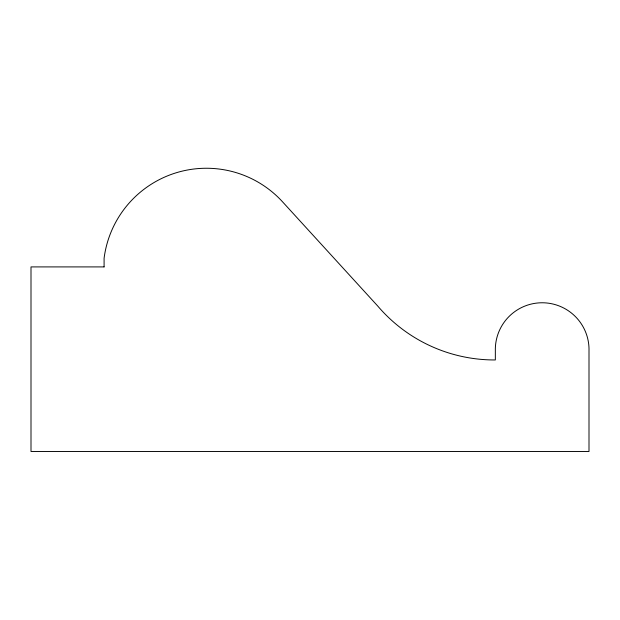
<?xml version="1.0" encoding="UTF-8"?>
<svg xmlns="http://www.w3.org/2000/svg" width="620" height="620" viewBox="0 0 620 620"><rect width="100%" height="100%" fill="white"/><g stroke="black" fill="none" stroke-linecap="round" stroke-linejoin="round"><path stroke-width="0.93" d="M104.09 266.91L31 266.91L31 451.5L589 451.5L589 351.052A46.849 46.849 0 0 0 542.392 302.769A46.849 46.849 0 0 0 495.341 350.618L495.341 359.957A153.528 153.528 0 0 1 377.658 305.954L282.24 201.492A103.145 103.145 0 0 0 104.09 258.284L104.09 266.91"/></g></svg>
